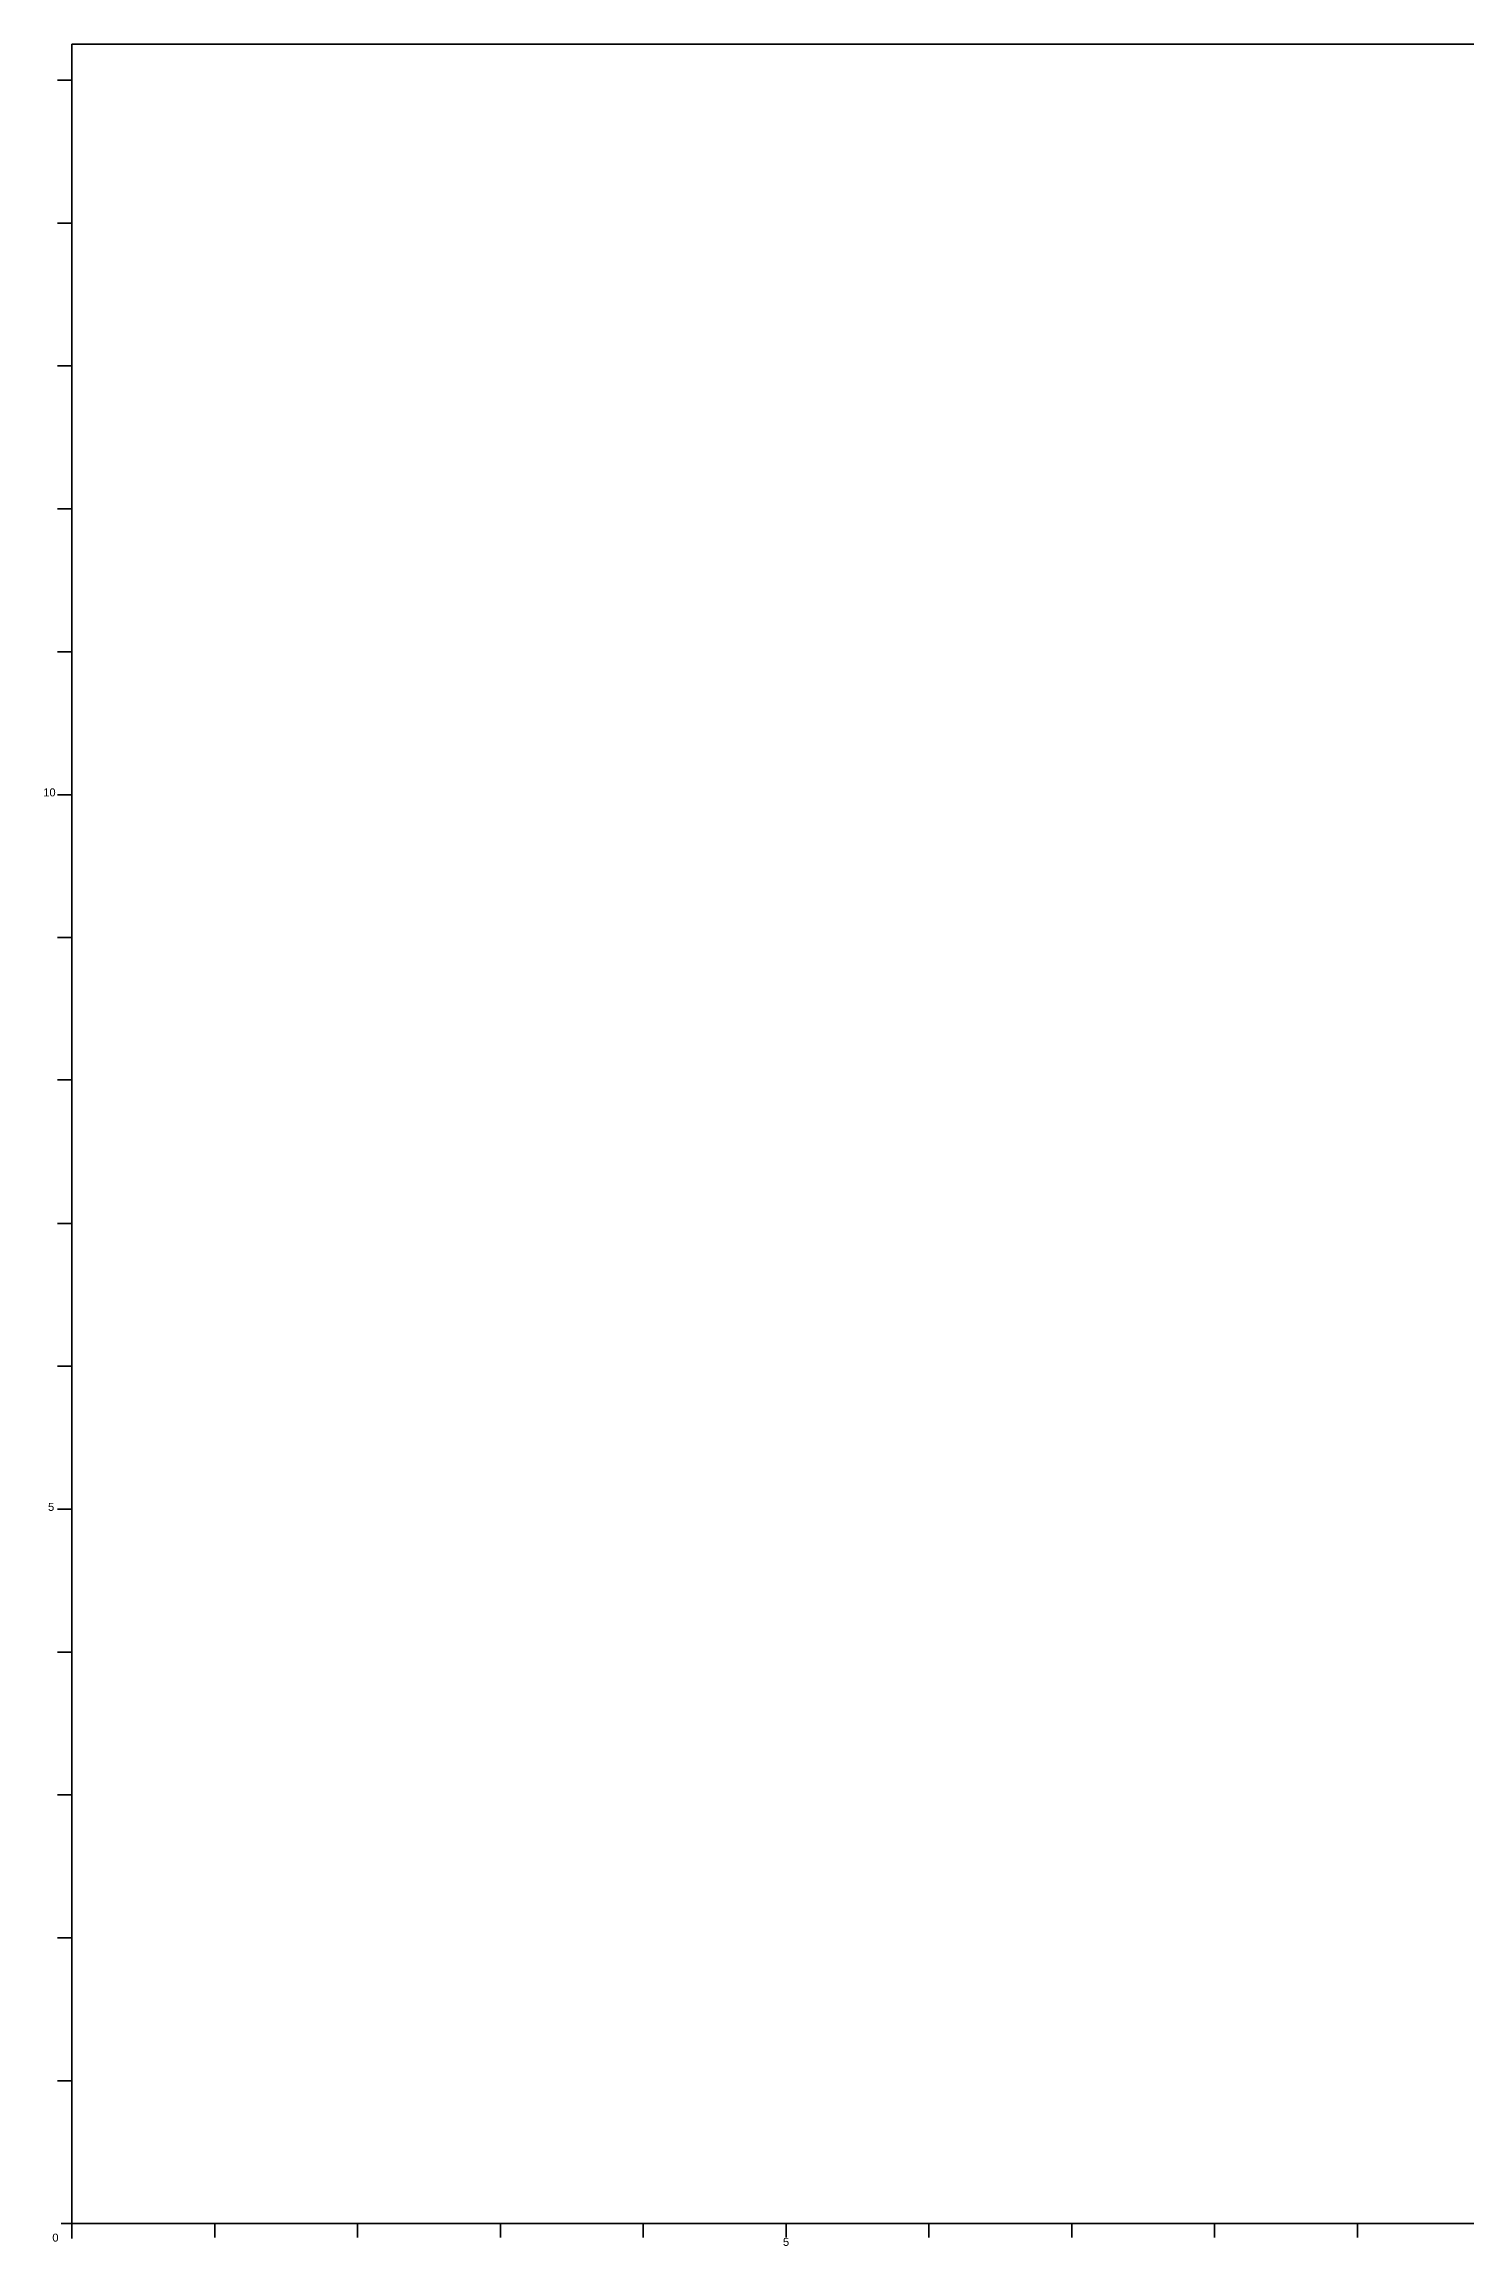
# Model space of a CAD drawing. Header units: inches. Extents: x 1.3 to 21.2, y 0.8 to 16.3.
# Drawn here: x 1.3 to 11.26, y 0.84 to 16.25 of the extents above; entities that cross this region are included whole.
import ezdxf
from ezdxf.enums import TextEntityAlignment as Align

# ---------------------------------------------------------------- set-up
doc = ezdxf.new("R2010")
doc.units = ezdxf.units.IN
doc.header["$MEASUREMENT"] = 0
doc.layers.add('DEFAULT', color=7, linetype='Continuous')
doc.styles.add('Arial', font='Arial', dxfattribs={"height": 0.2})

msp = doc.modelspace()

# ---------------------------------------------------------------- linework, layer by layer
at = {"layer": 'DEFAULT', "color": 7, "linetype": 'Continuous', "lineweight": 35}
for p, q in [((1.5, 16.25), (1.5, 0.922)), ((21.004, 16.25), (1.5, 16.25)), ((1.4, 15.997), (1.5, 15.997)), ((1.4, 14.997), (1.5, 14.997)), ((1.4, 13.997), (1.5, 13.997)), ((1.4, 12.997), (1.5, 12.997)), ((1.4, 11.997), (1.5, 11.997)), ((1.4, 10.997), (1.5, 10.997)), ((1.4, 9.997), (1.5, 9.997)), ((1.4, 9.001), (1.5, 9.001)), ((1.4, 7.997), (1.5, 7.997)), ((1.4, 6.997), (1.5, 6.997)), ((1.4, 5.997), (1.5, 5.997)), ((1.4, 4.997), (1.5, 4.997)), ((1.4, 3.997), (1.5, 3.997)), ((1.4, 2.997), (1.5, 2.997)), ((1.4, 1.997), (1.5, 1.997)), ((1.425, 0.997), (21.104, 0.997)), ((1.5, 0.997), (1.5, 0.894)), ((2.5, 0.997), (2.5, 0.9)), ((3.5, 0.997), (3.5, 0.9)), ((4.5, 0.997), (4.5, 0.9)), ((5.5, 0.997), (5.5, 0.9)), ((6.5, 0.997), (6.5, 0.9)), ((7.5, 0.997), (7.5, 0.9)), ((8.5, 0.997), (8.5, 0.9)), ((9.5, 0.997), (9.5, 0.9)), ((10.5, 0.997), (10.5, 0.9))]:
    msp.add_line(p, q, dxfattribs=at)

# ---------------------------------------------------------------- texts
at = {"layer": 'DEFAULT', "color": 7, "style": 'Arial'}
for s, p in [('10', (1.299, 11.041)), ('5', (1.333, 6.041)), ('0', (1.363, 0.927)), ('5', (6.478, 0.897))]:
    msp.add_text(s, height=0.056, dxfattribs=at).set_placement(p, align=Align.TOP_LEFT)

doc.saveas('drawing.dxf')
